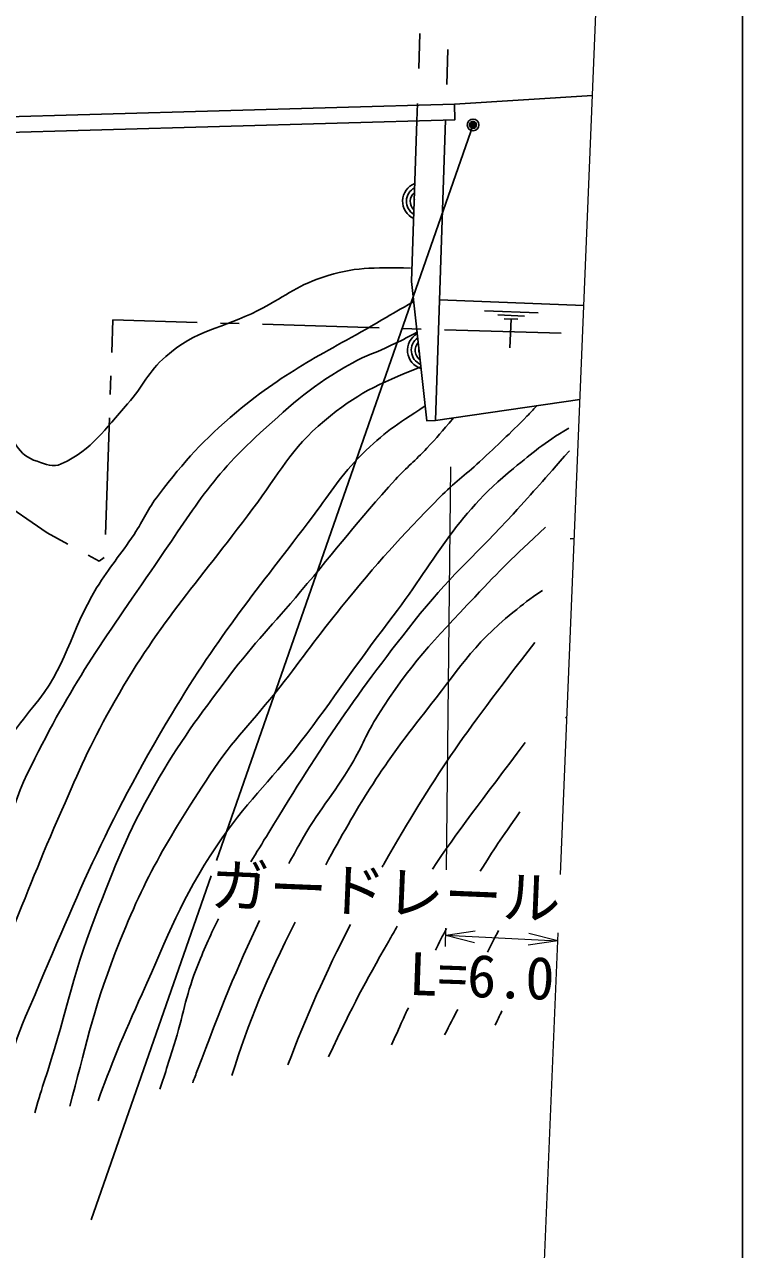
# Model space of a CAD drawing. Units: millimetres, scale not verified. Extents: x 40000 to 680000, y 20000 to 380000.
# Drawn here: x 548247 to 579000, y 237413 to 289853 of the extents above; entities that cross this region are included whole.
import ezdxf
from ezdxf.enums import TextEntityAlignment as Align

# ---------------------------------------------------------------- set-up
doc = ezdxf.new("R2010")
doc.units = ezdxf.units.MM
doc.header["$LTSCALE"] = 1000
doc.header["$PDMODE"] = 32
doc.header["$PDSIZE"] = 500
for name, color, linetype, lineweight in [('M-BGD', 7, 'Continuous', 25), ('M-BGD-HTXT', 7, 'Continuous', 13), ('M-BMK-ROW', 30, 'Continuous', 25), ('M-STR-STR1', 1, 'Continuous', 25), ('M-STR-STRC', 7, 'Continuous', 25), ('M-TTL-BAND', 7, 'Continuous', 25)]:
    doc.layers.add(name, color=color, linetype=linetype, lineweight=lineweight)
doc.styles.add('ＭＳ ゴシック', font='')
doc.styles.get('ＭＳ ゴシック').set_extended_font_data('MS Gothic')

msp = doc.modelspace()

# ---------------------------------------------------------------- linework, layer by layer
at = {"layer": 'M-BGD'}
for p, q in [((572575, 286811), (566661, 286440)), ((566279, 285766), (565850, 272896)), ((566023, 278070), (572205, 277830)), ((567945, 277595), (570252, 277506)), ((568515, 277419), (569669, 277374)), ((568798, 277254), (569375, 277232)), ((569086, 277243), (569038, 276012)), ((572039, 273797), (565850, 272896)), ((571624, 267838), (571793, 267845))]:
    msp.add_line(p, q, dxfattribs=at)
msp.add_lwpolyline([(565058, 285732), (564828, 278854), (565478, 272888), (565850, 272896)], dxfattribs=at)
for centre, radius, start, end in [((565255, 282283), 812, 110.7099, 245.4702), ((565255, 282283), 650, 116.8257, 239.3544), ((565255, 282283), 488, 127.9584, 228.2217), ((565255, 282283), 325, 162.1477, 194.0324), ((565464, 275905), 812, 118.8378, 253.598), ((565464, 275905), 650, 124.9535, 247.4822), ((565464, 275905), 488, 136.0862, 236.3495), ((565464, 275905), 325, 170.2755, 202.1603)]:
    msp.add_arc(centre, radius, start, end, dxfattribs=at)
for points, knots in [([(547349, 272860), (547752, 272075), (547954, 271415), (548785, 271153), (549175, 271030), (549456, 270869), (549825, 271044), (551179, 271684), (551669, 272501), (552663, 273621), (553338, 274381), (553536, 274972), (554298, 275644), (555590, 276784), (556711, 276830), (558247, 277609), (559322, 278155), (559849, 278639), (560993, 279021), (562403, 279491), (563111, 279441), (564778, 279427)], [0, 0, 0, 0, 1, 1, 1, 2, 2, 2, 3, 3, 3, 4, 4, 4, 5, 5, 5, 6, 6, 6, 7, 7, 7, 7]), ([(547125, 272987), (546581, 270272), (546429, 269507), (546123, 267255), (545811, 264959), (545840, 263650), (545558, 261350), (545494, 260837), (545202, 260534), (545358, 260041), (545532, 259491), (545778, 259042), (546288, 258892), (547288, 258598), (547870, 259768), (548605, 260627), (550075, 262346), (550161, 263800), (551337, 265732), (551905, 266666), (552339, 267112), (552940, 268025), (553365, 268672), (553510, 269096), (553983, 269709), (555145, 271216), (555867, 272030), (557325, 273254), (559531, 275106), (561068, 275749), (563554, 277205), (564086, 277517), (564259, 277624), (564922, 277995)], [0, 0, 0, 0, 1, 1, 1, 2, 2, 2, 3, 3, 3, 4, 4, 4, 5, 5, 5, 6, 6, 6, 7, 7, 7, 8, 8, 8, 9, 9, 9, 10, 10, 10, 11, 11, 11, 11]), ([(546066, 273587), (545326, 269350), (545057, 268186), (544703, 264687), (544570, 263372), (544533, 262632), (544410, 261316), (544111, 258111), (543224, 256329), (543516, 253123), (543638, 251788), (543589, 249834), (544245, 249768), (544966, 249696), (545768, 251507), (546510, 252777), (547562, 254575), (547455, 255904), (548366, 257776), (550107, 261352), (551408, 263196), (553672, 266464), (555348, 268883), (556165, 270396), (558345, 272373), (559774, 273669), (560594, 274419), (562278, 275361), (562906, 275712), (563311, 275804), (563959, 276119), (564395, 276331), (564537, 276402), (565065, 276678)], [0, 0, 0, 0, 1, 1, 1, 2, 2, 2, 3, 3, 3, 4, 4, 4, 5, 5, 5, 6, 6, 6, 7, 7, 7, 8, 8, 8, 9, 9, 9, 10, 10, 10, 11, 11, 11, 11]), ([(544851, 274275), (544800, 273413), (544777, 273181), (544715, 272482), (544576, 270922), (544405, 270058), (544209, 268504), (543676, 264303), (543343, 261955), (542853, 257749), (542527, 254952), (542206, 253395), (542083, 250583), (542029, 249327), (541787, 248563), (542172, 247368), (542636, 245926), (543046, 245169), (543727, 243816), (543864, 243542), (543840, 243259), (544122, 243139), (544293, 243066), (544441, 243133), (544583, 243253), (545223, 243797), (544960, 244510), (545266, 245293), (546088, 247401), (546641, 248545), (547517, 250631), (548433, 252814), (548892, 254059), (549848, 256224), (550611, 257953), (551016, 258938), (551940, 260585), (553945, 264160), (555569, 265853), (558034, 269128), (559173, 270640), (559637, 271675), (561090, 272888), (562511, 274075), (563312, 274413), (565226, 275205)], [0, 0, 0, 0, 1, 1, 1, 2, 2, 2, 3, 3, 3, 4, 4, 4, 5, 5, 5, 6, 6, 6, 7, 7, 7, 8, 8, 8, 9, 9, 9, 10, 10, 10, 11, 11, 11, 12, 12, 12, 13, 13, 13, 14, 14, 14, 15, 15, 15, 15]), ([(546886, 242921), (547365, 244341), (547559, 245688), (548294, 247394), (550510, 252542), (551656, 255506), (554540, 260312), (556645, 263822), (558159, 265576), (560628, 268840), (561414, 269878), (561775, 270536), (562701, 271451), (563649, 272387), (564113, 272684), (565409, 273524)], [0, 0, 0, 0, 1, 1, 1, 2, 2, 2, 3, 3, 3, 4, 4, 4, 5, 5, 5, 5]), ([(550183, 243548), (550841, 245920), (551155, 247577), (552136, 250113), (553352, 253254), (554335, 254912), (556185, 257726), (557216, 259296), (558022, 260008), (559180, 261486), (560226, 262820), (560757, 263611), (561828, 264925), (563383, 266832), (564308, 267861), (566033, 269615), (566659, 270252), (567090, 270524), (567739, 271137), (568539, 271891), (569002, 272300), (569769, 273087), (569936, 273259), (569992, 273314), (570194, 273529)], [0, 0, 0, 0, 1, 1, 1, 2, 2, 2, 3, 3, 3, 4, 4, 4, 5, 5, 5, 6, 6, 6, 7, 7, 7, 8, 8, 8, 8]), ([(548688, 243263), (548801, 243680), (548929, 244111), (549078, 244559), (549993, 247313), (550231, 248950), (551278, 251656), (552146, 253899), (552619, 255179), (553817, 257265), (554917, 259180), (555668, 260176), (556999, 261939), (558120, 263423), (558872, 264154), (560072, 265574), (561658, 267448), (562473, 268563), (564133, 270372), (564636, 270919), (564973, 271172), (565481, 271715), (565942, 272207), (566091, 272379), (566625, 273009)], [0, 0, 0, 0, 1, 1, 1, 2, 2, 2, 3, 3, 3, 4, 4, 4, 5, 5, 5, 6, 6, 6, 7, 7, 7, 8, 8, 8, 8]), ([(551399, 243779), (551895, 245161), (552498, 246636), (553281, 248353), (554431, 250879), (554935, 252392), (556484, 254695), (557724, 256540), (558698, 257365), (560055, 259126), (561584, 261111), (562330, 262305), (563854, 264294), (565863, 266915), (566629, 268768), (569191, 270853), (570077, 271574), (570427, 271888), (571555, 272576)], [0, 0, 0, 0, 1, 1, 1, 2, 2, 2, 3, 3, 3, 4, 4, 4, 5, 5, 5, 6, 6, 6, 6]), ([(557939, 254011), (558177, 254399), (558431, 254811), (558709, 255265), (561030, 259063), (562411, 261162), (565199, 264632), (566626, 266408), (567650, 267207), (569177, 268897), (570127, 269949), (570431, 270287), (571588, 271608)], [0, 0, 0, 0, 1, 1, 1, 2, 2, 2, 3, 3, 3, 4, 4, 4, 4]), ([(559574, 253943), (559727, 254225), (559886, 254515), (560053, 254814), (560821, 256195), (561459, 256841), (562264, 258200), (562734, 258992), (562888, 259499), (563380, 260278), (564747, 262441), (565775, 263484), (567531, 265345), (568674, 266555), (569088, 266974), (570567, 268334)], [0, 0, 0, 0, 1, 1, 1, 2, 2, 2, 3, 3, 3, 4, 4, 4, 5, 5, 5, 5]), ([(561148, 253878), (562491, 256346), (563469, 257988), (565391, 260404), (566778, 262146), (567425, 263285), (569162, 264678), (569646, 265067), (569826, 265232), (570437, 265627)], [0, 0, 0, 0, 1, 1, 1, 2, 2, 2, 3, 3, 3, 3]), ([(563561, 253778), (563586, 253822), (563612, 253867), (563637, 253911), (565877, 257800), (566872, 259225), (570110, 263404)], [0, 0, 0, 0, 1, 1, 1, 2, 2, 2, 2]), ([(554051, 244283), (554266, 244938), (554486, 245630), (554712, 246378), (555090, 247630), (555183, 248372), (555668, 249586), (555970, 250342), (556257, 250978), (556552, 251566)], [0, 0, 0, 0, 1, 1, 1, 2, 2, 2, 3, 3, 3, 3]), ([(555453, 244549), (555520, 244730), (555588, 244914), (555660, 245103), (556629, 247678), (557351, 249502), (558314, 251493)], [0, 0, 0, 0, 1, 1, 1, 2, 2, 2, 2]), ([(561269, 245655), (562387, 248027), (562771, 248713), (563847, 250612), (563972, 250833), (564094, 251045), (564212, 251249)], [0, 0, 0, 0, 1, 1, 1, 2, 2, 2, 2]), ([(563970, 246169), (564122, 246512), (564282, 246868), (564450, 247239), (564532, 247420), (564611, 247595), (564688, 247764)], [0, 0, 0, 0, 1, 1, 1, 2, 2, 2, 2])]:
    msp.add_open_spline(points, degree=3, knots=knots, dxfattribs=at)
for points in [[(571479, 260207), (571460, 260194), (571442, 260180), (571425, 260167)], [(565717, 253689), (566766, 255269), (567827, 256622), (569690, 259119)], [(567764, 253604), (568367, 254563), (568620, 254967), (569469, 256142)], [(571250, 254667), (571241, 254661), (571231, 254656), (571222, 254650)], [(557131, 244868), (557834, 247142), (558636, 249069), (559844, 251430)], [(559532, 245325), (560310, 247374), (561119, 249228), (562217, 251331)], [(565844, 250226), (566001, 250539), (566160, 250848), (566328, 251161)], [(568554, 251069), (568381, 250734), (568227, 250438), (568077, 250148)], [(566804, 247691), (566637, 247368), (566451, 247009), (566239, 246600)], [(568400, 247011), (568494, 247209), (568593, 247412), (568697, 247624)]]:
    msp.add_open_spline(points, degree=3, dxfattribs=at)
at = {"layer": 'M-BGD-HTXT'}
for p, q in [((571201, 253462), (574573, 335307)), ((566318, 253664), (566512, 270923)), ((566281, 250377), (566290, 251163)), ((566287, 250866), (567548, 251053)), ((566287, 250866), (571084, 250627)), ((566287, 250866), (567523, 250554)), ((571084, 250627), (569848, 250939)), ((569997, 224239), (571098, 250964)), ((571084, 250627), (569823, 250440))]:
    msp.add_line(p, q, dxfattribs=at)
at = {"layer": 'M-BMK-ROW'}
for p, q in [((551983, 275819), (552032, 277208)), ((552032, 277208), (555640, 277101)), ((556639, 277071), (557439, 277048)), ((558439, 277018), (563436, 276869)), ((564436, 276839), (565236, 276816)), ((566235, 276786), (571233, 276637)), ((551920, 274020), (551948, 274820)), ((551712, 268024), (551886, 273021)), ((545924, 270349), (549221, 268099)), ((549221, 268099), (550104, 267613)), ((550981, 267131), (551444, 266876)), ((551444, 266876), (551667, 267030))]:
    msp.add_line(p, q, dxfattribs=at)
at = {"layer": 'M-STR-STR1'}
for p, q in [((565182, 289463), (565132, 287964)), ((566380, 288782), (566330, 287283)), ((565082, 286465), (565058, 285732))]:
    msp.add_line(p, q, dxfattribs=at)
msp.add_lwpolyline([(546486, 285868), (566661, 286440), (566679, 285778), (546504, 285206)], close=True, dxfattribs=at)
at = {"layer": 'M-STR-STRC'}
for p, q in [((567461, 285556), (556474, 254071)), ((556242, 253408), (551104, 238684))]:
    msp.add_line(p, q, dxfattribs=at)
for radius in [150, 120, 90, 60, 30]:
    msp.add_circle((567461, 285556), radius, dxfattribs=at)
msp.add_point((567461, 285556), dxfattribs=at)
at = {"layer": 'M-TTL-BAND'}
msp.add_line((579000, 20000), (579000, 370000), dxfattribs=at)

# ---------------------------------------------------------------- texts
at = {"layer": 'M-BGD-HTXT', "style": 'ＭＳ ゴシック'}
for s, rotation, p in [('ガードレール', 357.631, (563660, 251272)), ('L=6.0', 358, (567782, 247656))]:
    msp.add_text(s, height=1833, rotation=rotation, dxfattribs=at).set_placement(p, align=Align.BOTTOM_CENTER)

doc.saveas('drawing.dxf')
